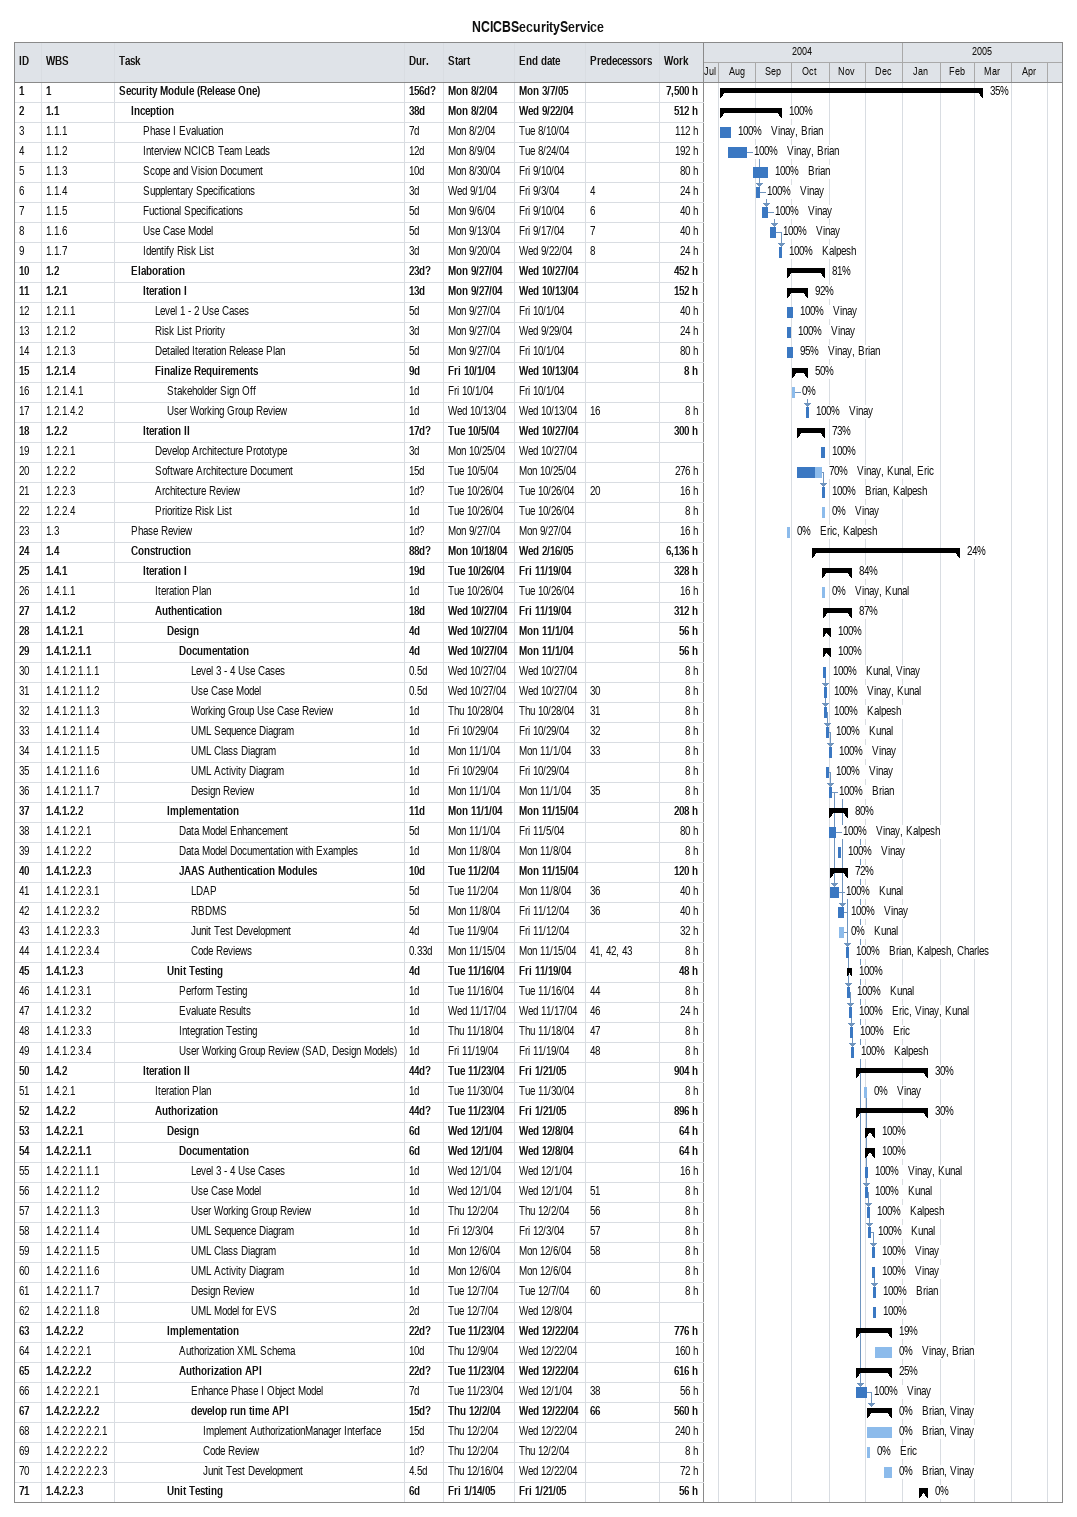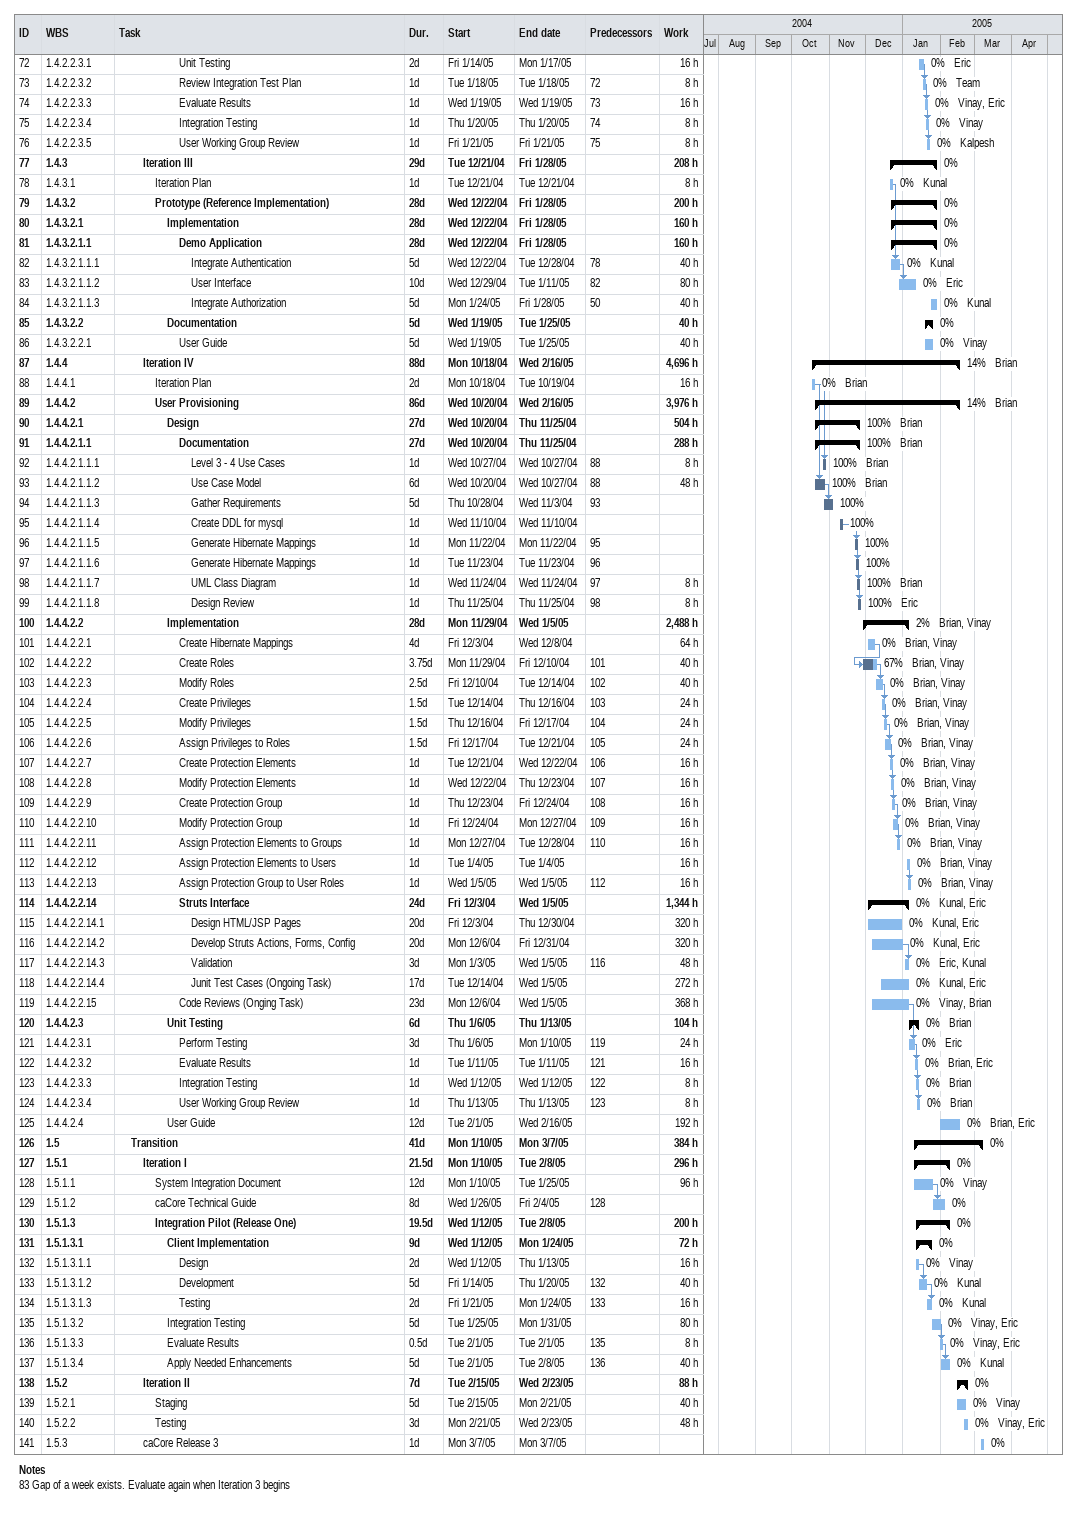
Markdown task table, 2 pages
NCICBSecurityService

| ID | WBS | Task | Duration | Start | Finish | Predecessors | Resources | % complete | Work (h) |
|---|---|---|---|---|---|---|---|---|---|
| 1 | 1 | **Security Module (Release One)** | 156d? | 2004-08-02 | 2005-03-07 |  |  | 35 | 7500 |
| 2 | 1.1 | **Inception** | 38d | 2004-08-02 | 2004-09-22 |  |  | 100 | 512 |
| 3 | 1.1.1 | Phase I Evaluation | 7d | 2004-08-02 | 2004-08-10 |  | Vinay, Brian | 100 | 112 |
| 4 | 1.1.2 | Interview NCICB Team Leads | 12d | 2004-08-09 | 2004-08-24 |  | Vinay, Brian | 100 | 192 |
| 5 | 1.1.3 | Scope and Vision Document | 10d | 2004-08-30 | 2004-09-10 |  | Brian | 100 | 80 |
| 6 | 1.1.4 | Supplentary Specifications | 3d | 2004-09-01 | 2004-09-03 | 4 | Vinay | 100 | 24 |
| 7 | 1.1.5 | Fuctional Specifications | 5d | 2004-09-06 | 2004-09-10 | 6 | Vinay | 100 | 40 |
| 8 | 1.1.6 | Use Case Model | 5d | 2004-09-13 | 2004-09-17 | 7 | Vinay | 100 | 40 |
| 9 | 1.1.7 | Identify Risk List | 3d | 2004-09-20 | 2004-09-22 | 8 | Kalpesh | 100 | 24 |
| 10 | 1.2 | **Elaboration** | 23d? | 2004-09-27 | 2004-10-27 |  |  | 81 | 452 |
| 11 | 1.2.1 | **Iteration I** | 13d | 2004-09-27 | 2004-10-13 |  |  | 92 | 152 |
| 12 | 1.2.1.1 | Level 1 - 2 Use Cases | 5d | 2004-09-27 | 2004-10-01 |  | Vinay | 100 | 40 |
| 13 | 1.2.1.2 | Risk List Priority | 3d | 2004-09-27 | 2004-09-29 |  | Vinay | 100 | 24 |
| 14 | 1.2.1.3 | Detailed Iteration Release Plan | 5d | 2004-09-27 | 2004-10-01 |  | Vinay, Brian | 95 | 80 |
| 15 | 1.2.1.4 | **Finalize Requirements** | 9d | 2004-10-01 | 2004-10-13 |  |  | 50 | 8 |
| 16 | 1.2.1.4.1 | Stakeholder Sign Off | 1d | 2004-10-01 | 2004-10-01 |  |  | 0 |  |
| 17 | 1.2.1.4.2 | User Working Group Review | 1d | 2004-10-13 | 2004-10-13 | 16 | Vinay | 100 | 8 |
| 18 | 1.2.2 | **Iteration II** | 17d? | 2004-10-05 | 2004-10-27 |  |  | 73 | 300 |
| 19 | 1.2.2.1 | Develop Architecture Prototype | 3d | 2004-10-25 | 2004-10-27 |  |  | 100 |  |
| 20 | 1.2.2.2 | Software Architecture Document | 15d | 2004-10-05 | 2004-10-25 |  | Vinay, Kunal, Eric | 70 | 276 |
| 21 | 1.2.2.3 | Architecture Review | 1d? | 2004-10-26 | 2004-10-26 | 20 | Brian, Kalpesh | 100 | 16 |
| 22 | 1.2.2.4 | Prioritize Risk List | 1d | 2004-10-26 | 2004-10-26 |  | Vinay | 0 | 8 |
| 23 | 1.3 | Phase Review | 1d? | 2004-09-27 | 2004-09-27 |  | Eric, Kalpesh | 0 | 16 |
| 24 | 1.4 | **Construction** | 88d? | 2004-10-18 | 2005-02-16 |  |  | 24 | 6136 |
| 25 | 1.4.1 | **Iteration I** | 19d | 2004-10-26 | 2004-11-19 |  |  | 84 | 328 |
| 26 | 1.4.1.1 | Iteration Plan | 1d | 2004-10-26 | 2004-10-26 |  | Vinay, Kunal | 0 | 16 |
| 27 | 1.4.1.2 | **Authentication** | 18d | 2004-10-27 | 2004-11-19 |  |  | 87 | 312 |
| 28 | 1.4.1.2.1 | **Design** | 4d | 2004-10-27 | 2004-11-01 |  |  | 100 | 56 |
| 29 | 1.4.1.2.1.1 | **Documentation** | 4d | 2004-10-27 | 2004-11-01 |  |  | 100 | 56 |
| 30 | 1.4.1.2.1.1.1 | Level 3 - 4 Use Cases | 0.5d | 2004-10-27 | 2004-10-27 |  | Kunal, Vinay | 100 | 8 |
| 31 | 1.4.1.2.1.1.2 | Use Case Model | 0.5d | 2004-10-27 | 2004-10-27 | 30 | Vinay, Kunal | 100 | 8 |
| 32 | 1.4.1.2.1.1.3 | Working Group Use Case Review | 1d | 2004-10-28 | 2004-10-28 | 31 | Kalpesh | 100 | 8 |
| 33 | 1.4.1.2.1.1.4 | UML Sequence Diagram | 1d | 2004-10-29 | 2004-10-29 | 32 | Kunal | 100 | 8 |
| 34 | 1.4.1.2.1.1.5 | UML Class Diagram | 1d | 2004-11-01 | 2004-11-01 | 33 | Vinay | 100 | 8 |
| 35 | 1.4.1.2.1.1.6 | UML Activity Diagram | 1d | 2004-10-29 | 2004-10-29 |  | Vinay | 100 | 8 |
| 36 | 1.4.1.2.1.1.7 | Design Review | 1d | 2004-11-01 | 2004-11-01 | 35 | Brian | 100 | 8 |
| 37 | 1.4.1.2.2 | **Implementation** | 11d | 2004-11-01 | 2004-11-15 |  |  | 80 | 208 |
| 38 | 1.4.1.2.2.1 | Data Model Enhancement | 5d | 2004-11-01 | 2004-11-05 |  | Vinay, Kalpesh | 100 | 80 |
| 39 | 1.4.1.2.2.2 | Data Model Documentation with Examples | 1d | 2004-11-08 | 2004-11-08 |  | Vinay | 100 | 8 |
| 40 | 1.4.1.2.2.3 | **JAAS Authentication Modules** | 10d | 2004-11-02 | 2004-11-15 |  |  | 72 | 120 |
| 41 | 1.4.1.2.2.3.1 | LDAP | 5d | 2004-11-02 | 2004-11-08 | 36 | Kunal | 100 | 40 |
| 42 | 1.4.1.2.2.3.2 | RBDMS | 5d | 2004-11-08 | 2004-11-12 | 36 | Vinay | 100 | 40 |
| 43 | 1.4.1.2.2.3.3 | Junit Test Development | 4d | 2004-11-09 | 2004-11-12 |  | Kunal | 0 | 32 |
| 44 | 1.4.1.2.2.3.4 | Code Reviews | 0.33d | 2004-11-15 | 2004-11-15 | 41, 42, 43 | Brian, Kalpesh, Charles | 100 | 8 |
| 45 | 1.4.1.2.3 | **Unit Testing** | 4d | 2004-11-16 | 2004-11-19 |  |  | 100 | 48 |
| 46 | 1.4.1.2.3.1 | Perform Testing | 1d | 2004-11-16 | 2004-11-16 | 44 | Kunal | 100 | 8 |
| 47 | 1.4.1.2.3.2 | Evaluate Results | 1d | 2004-11-17 | 2004-11-17 | 46 | Eric, Vinay, Kunal | 100 | 24 |
| 48 | 1.4.1.2.3.3 | Integration Testing | 1d | 2004-11-18 | 2004-11-18 | 47 | Eric | 100 | 8 |
| 49 | 1.4.1.2.3.4 | User Working Group Review (SAD, Design Models) | 1d | 2004-11-19 | 2004-11-19 | 48 | Kalpesh | 100 | 8 |
| 50 | 1.4.2 | **Iteration II** | 44d? | 2004-11-23 | 2005-01-21 |  |  | 30 | 904 |
| 51 | 1.4.2.1 | Iteration Plan | 1d | 2004-11-30 | 2004-11-30 |  | Vinay | 0 | 8 |
| 52 | 1.4.2.2 | **Authorization** | 44d? | 2004-11-23 | 2005-01-21 |  |  | 30 | 896 |
| 53 | 1.4.2.2.1 | **Design** | 6d | 2004-12-01 | 2004-12-08 |  |  | 100 | 64 |
| 54 | 1.4.2.2.1.1 | **Documentation** | 6d | 2004-12-01 | 2004-12-08 |  |  | 100 | 64 |
| 55 | 1.4.2.2.1.1.1 | Level 3 - 4 Use Cases | 1d | 2004-12-01 | 2004-12-01 |  | Vinay, Kunal | 100 | 16 |
| 56 | 1.4.2.2.1.1.2 | Use Case Model | 1d | 2004-12-01 | 2004-12-01 | 51 | Kunal | 100 | 8 |
| 57 | 1.4.2.2.1.1.3 | User Working Group Review | 1d | 2004-12-02 | 2004-12-02 | 56 | Kalpesh | 100 | 8 |
| 58 | 1.4.2.2.1.1.4 | UML Sequence Diagram | 1d | 2004-12-03 | 2004-12-03 | 57 | Kunal | 100 | 8 |
| 59 | 1.4.2.2.1.1.5 | UML Class Diagram | 1d | 2004-12-06 | 2004-12-06 | 58 | Vinay | 100 | 8 |
| 60 | 1.4.2.2.1.1.6 | UML Activity Diagram | 1d | 2004-12-06 | 2004-12-06 |  | Vinay | 100 | 8 |
| 61 | 1.4.2.2.1.1.7 | Design Review | 1d | 2004-12-07 | 2004-12-07 | 60 | Brian | 100 | 8 |
| 62 | 1.4.2.2.1.1.8 | UML Model for EVS | 2d | 2004-12-07 | 2004-12-08 |  |  | 100 |  |
| 63 | 1.4.2.2.2 | **Implementation** | 22d? | 2004-11-23 | 2004-12-22 |  |  | 19 | 776 |
| 64 | 1.4.2.2.2.1 | Authorization XML Schema | 10d | 2004-12-09 | 2004-12-22 |  | Vinay, Brian | 0 | 160 |
| 65 | 1.4.2.2.2.2 | **Authorization API** | 22d? | 2004-11-23 | 2004-12-22 |  |  | 25 | 616 |
| 66 | 1.4.2.2.2.2.1 | Enhance Phase I Object Model | 7d | 2004-11-23 | 2004-12-01 | 38 | Vinay | 100 | 56 |
| 67 | 1.4.2.2.2.2.2 | **develop run time API** | 15d? | 2004-12-02 | 2004-12-22 | 66 | Brian, Vinay | 0 | 560 |
| 68 | 1.4.2.2.2.2.2.1 | Implement AuthorizationManager Interface | 15d | 2004-12-02 | 2004-12-22 |  | Brian, Vinay | 0 | 240 |
| 69 | 1.4.2.2.2.2.2.2 | Code Review | 1d? | 2004-12-02 | 2004-12-02 |  | Eric | 0 | 8 |
| 70 | 1.4.2.2.2.2.2.3 | Junit Test Development | 4.5d | 2004-12-16 | 2004-12-22 |  | Brian, Vinay | 0 | 72 |
| 71 | 1.4.2.2.3 | **Unit Testing** | 6d | 2005-01-14 | 2005-01-21 |  |  | 0 | 56 |
| 72 | 1.4.2.2.3.1 | Unit Testing | 2d | 2005-01-14 | 2005-01-17 |  | Eric | 0 | 16 |
| 73 | 1.4.2.2.3.2 | Review Integration Test Plan | 1d | 2005-01-18 | 2005-01-18 | 72 | Team | 0 | 8 |
| 74 | 1.4.2.2.3.3 | Evaluate Results | 1d | 2005-01-19 | 2005-01-19 | 73 | Vinay, Eric | 0 | 16 |
| 75 | 1.4.2.2.3.4 | Integration Testing | 1d | 2005-01-20 | 2005-01-20 | 74 | Vinay | 0 | 8 |
| 76 | 1.4.2.2.3.5 | User Working Group Review | 1d | 2005-01-21 | 2005-01-21 | 75 | Kalpesh | 0 | 8 |
| 77 | 1.4.3 | **Iteration III** | 29d | 2004-12-21 | 2005-01-28 |  |  | 0 | 208 |
| 78 | 1.4.3.1 | Iteration Plan | 1d | 2004-12-21 | 2004-12-21 |  | Kunal | 0 | 8 |
| 79 | 1.4.3.2 | **Prototype (Reference Implementation)** | 28d | 2004-12-22 | 2005-01-28 |  |  | 0 | 200 |
| 80 | 1.4.3.2.1 | **Implementation** | 28d | 2004-12-22 | 2005-01-28 |  |  | 0 | 160 |
| 81 | 1.4.3.2.1.1 | **Demo Application** | 28d | 2004-12-22 | 2005-01-28 |  |  | 0 | 160 |
| 82 | 1.4.3.2.1.1.1 | Integrate Authentication | 5d | 2004-12-22 | 2004-12-28 | 78 | Kunal | 0 | 40 |
| 83 | 1.4.3.2.1.1.2 | User Interface | 10d | 2004-12-29 | 2005-01-11 | 82 | Eric | 0 | 80 |
| 84 | 1.4.3.2.1.1.3 | Integrate Authorization | 5d | 2005-01-24 | 2005-01-28 | 50 | Kunal | 0 | 40 |
| 85 | 1.4.3.2.2 | **Documentation** | 5d | 2005-01-19 | 2005-01-25 |  |  | 0 | 40 |
| 86 | 1.4.3.2.2.1 | User Guide | 5d | 2005-01-19 | 2005-01-25 |  | Vinay | 0 | 40 |
| 87 | 1.4.4 | **Iteration IV** | 88d | 2004-10-18 | 2005-02-16 |  | Brian | 14 | 4696 |
| 88 | 1.4.4.1 | Iteration Plan | 2d | 2004-10-18 | 2004-10-19 |  | Brian | 0 | 16 |
| 89 | 1.4.4.2 | **User Provisioning** | 86d | 2004-10-20 | 2005-02-16 |  | Brian | 14 | 3976 |
| 90 | 1.4.4.2.1 | **Design** | 27d | 2004-10-20 | 2004-11-25 |  | Brian | 100 | 504 |
| 91 | 1.4.4.2.1.1 | **Documentation** | 27d | 2004-10-20 | 2004-11-25 |  | Brian | 100 | 288 |
| 92 | 1.4.4.2.1.1.1 | Level 3 - 4 Use Cases | 1d | 2004-10-27 | 2004-10-27 | 88 | Brian | 100 | 8 |
| 93 | 1.4.4.2.1.1.2 | Use Case Model | 6d | 2004-10-20 | 2004-10-27 | 88 | Brian | 100 | 48 |
| 94 | 1.4.4.2.1.1.3 | Gather Requirements | 5d | 2004-10-28 | 2004-11-03 | 93 |  | 100 |  |
| 95 | 1.4.4.2.1.1.4 | Create DDL for mysql | 1d | 2004-11-10 | 2004-11-10 |  |  | 100 |  |
| 96 | 1.4.4.2.1.1.5 | Generate Hibernate Mappings | 1d | 2004-11-22 | 2004-11-22 | 95 |  | 100 |  |
| 97 | 1.4.4.2.1.1.6 | Generate Hibernate Mappings | 1d | 2004-11-23 | 2004-11-23 | 96 |  | 100 |  |
| 98 | 1.4.4.2.1.1.7 | UML Class Diagram | 1d | 2004-11-24 | 2004-11-24 | 97 | Brian | 100 | 8 |
| 99 | 1.4.4.2.1.1.8 | Design Review | 1d | 2004-11-25 | 2004-11-25 | 98 | Eric | 100 | 8 |
| 100 | 1.4.4.2.2 | **Implementation** | 28d | 2004-11-29 | 2005-01-05 |  | Brian, Vinay | 2 | 2488 |
| 101 | 1.4.4.2.2.1 | Create Hibernate Mappings | 4d | 2004-12-03 | 2004-12-08 |  | Brian, Vinay | 0 | 64 |
| 102 | 1.4.4.2.2.2 | Create Roles | 3.75d | 2004-11-29 | 2004-12-10 | 101 | Brian, Vinay | 67 | 40 |
| 103 | 1.4.4.2.2.3 | Modify Roles | 2.5d | 2004-12-10 | 2004-12-14 | 102 | Brian, Vinay | 0 | 40 |
| 104 | 1.4.4.2.2.4 | Create Privileges | 1.5d | 2004-12-14 | 2004-12-16 | 103 | Brian, Vinay | 0 | 24 |
| 105 | 1.4.4.2.2.5 | Modify Privileges | 1.5d | 2004-12-16 | 2004-12-17 | 104 | Brian, Vinay | 0 | 24 |
| 106 | 1.4.4.2.2.6 | Assign Privileges to Roles | 1.5d | 2004-12-17 | 2004-12-21 | 105 | Brian, Vinay | 0 | 24 |
| 107 | 1.4.4.2.2.7 | Create Protection Elements | 1d | 2004-12-21 | 2004-12-22 | 106 | Brian, Vinay | 0 | 16 |
| 108 | 1.4.4.2.2.8 | Modify Protection Elements | 1d | 2004-12-22 | 2004-12-23 | 107 | Brian, Vinay | 0 | 16 |
| 109 | 1.4.4.2.2.9 | Create Protection Group | 1d | 2004-12-23 | 2004-12-24 | 108 | Brian, Vinay | 0 | 16 |
| 110 | 1.4.4.2.2.10 | Modify Protection Group | 1d | 2004-12-24 | 2004-12-27 | 109 | Brian, Vinay | 0 | 16 |
| 111 | 1.4.4.2.2.11 | Assign Protection Elements to Groups | 1d | 2004-12-27 | 2004-12-28 | 110 | Brian, Vinay | 0 | 16 |
| 112 | 1.4.4.2.2.12 | Assign Protection Elements to Users | 1d | 2005-01-04 | 2005-01-04 |  | Brian, Vinay | 0 | 16 |
| 113 | 1.4.4.2.2.13 | Assign Protection Group to User Roles | 1d | 2005-01-05 | 2005-01-05 | 112 | Brian, Vinay | 0 | 16 |
| 114 | 1.4.4.2.2.14 | **Struts Interface** | 24d | 2004-12-03 | 2005-01-05 |  | Kunal, Eric | 0 | 1344 |
| 115 | 1.4.4.2.2.14.1 | Design HTML/JSP Pages | 20d | 2004-12-03 | 2004-12-30 |  | Kunal, Eric | 0 | 320 |
| 116 | 1.4.4.2.2.14.2 | Develop Struts Actions, Forms, Config | 20d | 2004-12-06 | 2004-12-31 |  | Kunal, Eric | 0 | 320 |
| 117 | 1.4.4.2.2.14.3 | Validation | 3d | 2005-01-03 | 2005-01-05 | 116 | Eric, Kunal | 0 | 48 |
| 118 | 1.4.4.2.2.14.4 | Junit Test Cases (Ongoing Task) | 17d | 2004-12-14 | 2005-01-05 |  | Kunal, Eric | 0 | 272 |
| 119 | 1.4.4.2.2.15 | Code Reviews (Onging Task) | 23d | 2004-12-06 | 2005-01-05 |  | Vinay, Brian | 0 | 368 |
| 120 | 1.4.4.2.3 | **Unit Testing** | 6d | 2005-01-06 | 2005-01-13 |  | Brian | 0 | 104 |
| 121 | 1.4.4.2.3.1 | Perform Testing | 3d | 2005-01-06 | 2005-01-10 | 119 | Eric | 0 | 24 |
| 122 | 1.4.4.2.3.2 | Evaluate Results | 1d | 2005-01-11 | 2005-01-11 | 121 | Brian, Eric | 0 | 16 |
| 123 | 1.4.4.2.3.3 | Integration Testing | 1d | 2005-01-12 | 2005-01-12 | 122 | Brian | 0 | 8 |
| 124 | 1.4.4.2.3.4 | User Working Group Review | 1d | 2005-01-13 | 2005-01-13 | 123 | Brian | 0 | 8 |
| 125 | 1.4.4.2.4 | User Guide | 12d | 2005-02-01 | 2005-02-16 |  | Brian, Eric | 0 | 192 |
| 126 | 1.5 | **Transition** | 41d | 2005-01-10 | 2005-03-07 |  |  | 0 | 384 |
| 127 | 1.5.1 | **Iteration I** | 21.5d | 2005-01-10 | 2005-02-08 |  |  | 0 | 296 |
| 128 | 1.5.1.1 | System Integration Document | 12d | 2005-01-10 | 2005-01-25 |  | Vinay | 0 | 96 |
| 129 | 1.5.1.2 | caCore Technical Guide | 8d | 2005-01-26 | 2005-02-04 | 128 |  | 0 |  |
| 130 | 1.5.1.3 | **Integration Pilot (Release One)** | 19.5d | 2005-01-12 | 2005-02-08 |  |  | 0 | 200 |
| 131 | 1.5.1.3.1 | **Client Implementation** | 9d | 2005-01-12 | 2005-01-24 |  |  | 0 | 72 |
| 132 | 1.5.1.3.1.1 | Design | 2d | 2005-01-12 | 2005-01-13 |  | Vinay | 0 | 16 |
| 133 | 1.5.1.3.1.2 | Development | 5d | 2005-01-14 | 2005-01-20 | 132 | Kunal | 0 | 40 |
| 134 | 1.5.1.3.1.3 | Testing | 2d | 2005-01-21 | 2005-01-24 | 133 | Kunal | 0 | 16 |
| 135 | 1.5.1.3.2 | Integration Testing | 5d | 2005-01-25 | 2005-01-31 |  | Vinay, Eric | 0 | 80 |
| 136 | 1.5.1.3.3 | Evaluate Results | 0.5d | 2005-02-01 | 2005-02-01 | 135 | Vinay, Eric | 0 | 8 |
| 137 | 1.5.1.3.4 | Apply Needed Enhancements | 5d | 2005-02-01 | 2005-02-08 | 136 | Kunal | 0 | 40 |
| 138 | 1.5.2 | **Iteration II** | 7d | 2005-02-15 | 2005-02-23 |  |  | 0 | 88 |
| 139 | 1.5.2.1 | Staging | 5d | 2005-02-15 | 2005-02-21 |  | Vinay | 0 | 40 |
| 140 | 1.5.2.2 | Testing | 3d | 2005-02-21 | 2005-02-23 |  | Vinay, Eric | 0 | 48 |
| 141 | 1.5.3 | caCore Release 3 | 1d | 2005-03-07 | 2005-03-07 |  |  | 0 |  |

Notes
- 83: Gap of a week exists. Evaluate again when Iteration 3 begins
